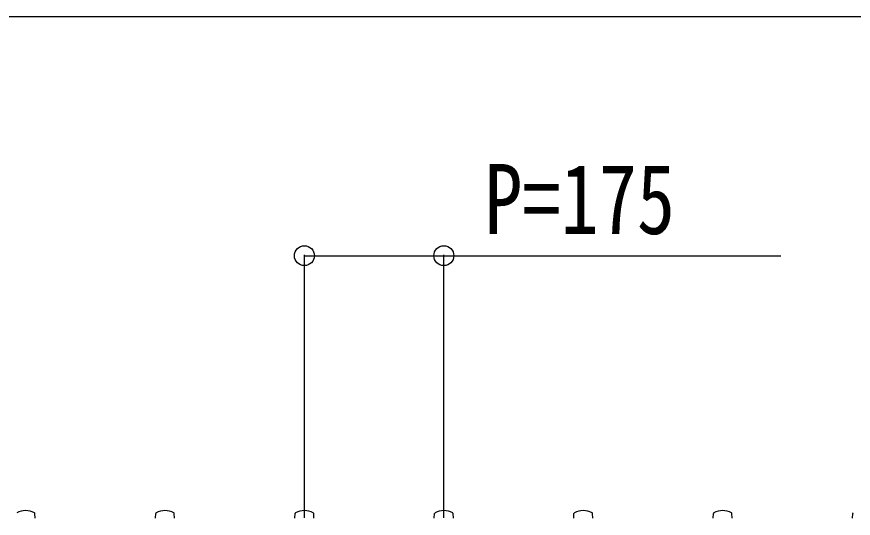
# Model space of a CAD drawing. Units: millimetres, scale not verified. Extents: x -16820 to 16820, y -11880 to 11880.
# Drawn here: x -8670 to -7620, y -454 to 176 of the extents above; entities that cross this region are included whole.
import ezdxf
from ezdxf.enums import TextEntityAlignment as Align

# ---------------------------------------------------------------- set-up
doc = ezdxf.new("R2010")
doc.units = ezdxf.units.MM
doc.header["$LTSCALE"] = 50
doc.layers.add('0-3_YKK_13', color=4, linetype='Continuous')
doc.layers.add('0-5_YKK_D', color=6, linetype='Continuous')
doc.styles.add('ＭＳ ゴシック', font='')
doc.styles.get('ＭＳ ゴシック').set_extended_font_data('MS Gothic')

msp = doc.modelspace()

# ---------------------------------------------------------------- linework, layer by layer
at = {"layer": '0-3_YKK_13'}
for p, q in [((-8646.42, -453.69), (-8646.8, -447.56)), ((-8495.42, -453.69), (-8495.05, -447.56)), ((-8471.42, -453.69), (-8471.8, -447.56)), ((-8320.42, -453.69), (-8320.05, -447.56)), ((-8296.42, -453.69), (-8296.8, -447.56)), ((-8145.42, -453.69), (-8145.05, -447.56)), ((-8121.42, -453.69), (-8121.8, -447.56)), ((-7970.42, -453.69), (-7970.05, -447.56)), ((-7946.42, -453.69), (-7946.8, -447.56)), ((-7795.42, -453.69), (-7795.05, -447.56)), ((-7771.42, -453.69), (-7771.8, -447.56)), ((-7620.42, -453.69), (-7620.05, -447.56))]:
    msp.add_line(p, q, dxfattribs=at)
for centre, radius, start, end in [((-8658.42, -467.9), 23.89, 62.3399, 117.6601), ((-8647.8, -447.62), 1, 3.5, 62.3399), ((-8494.05, -447.62), 1, 117.6601, 176.5), ((-8483.42, -467.9), 23.89, 62.3399, 117.6601), ((-8472.8, -447.62), 1, 3.5, 62.3399), ((-8319.05, -447.62), 1, 117.6601, 176.5), ((-8308.42, -467.9), 23.89, 62.3399, 117.6601), ((-8297.8, -447.62), 1, 3.5, 62.3399), ((-8144.05, -447.62), 1, 117.6601, 176.5), ((-8133.42, -467.9), 23.89, 62.3399, 117.6601), ((-8122.8, -447.62), 1, 3.5, 62.3399), ((-7969.05, -447.62), 1, 117.6601, 176.5), ((-7958.42, -467.9), 23.89, 62.3399, 117.6601), ((-7947.8, -447.62), 1, 3.5, 62.3399), ((-7794.05, -447.62), 1, 117.6601, 176.5), ((-7783.42, -467.9), 23.89, 62.3399, 117.6601), ((-7772.8, -447.62), 1, 3.5, 62.3399), ((-7619.05, -447.62), 1, 117.6601, 176.5)]:
    msp.add_arc(centre, radius, start, end, dxfattribs=at)
at = {"layer": '0-5_YKK_D'}
for p, q in [((-6375.92, 175.99), (-12801.92, 175.99)), ((-8308.42, -453.01), (-8308.42, -123.01)), ((-8133.42, -453.01), (-8133.42, -123.01))]:
    msp.add_line(p, q, dxfattribs=at)
msp.add_lwpolyline([(-8308.42, -124.01), (-8133.42, -124.01), (-7710.62, -124.01)], dxfattribs=at)
for centre in [(-8308.42, -124.01), (-8133.42, -124.01)]:
    msp.add_circle(centre, 12.5, dxfattribs=at)

# ---------------------------------------------------------------- texts
at = {"layer": '0-5_YKK_D', "style": 'ＭＳ ゴシック', "width": 0.8}
msp.add_text('P=175', height=87.98, dxfattribs=at).set_placement((-8082.62, -123.21), align=Align.BOTTOM_LEFT)

doc.saveas('drawing.dxf')
